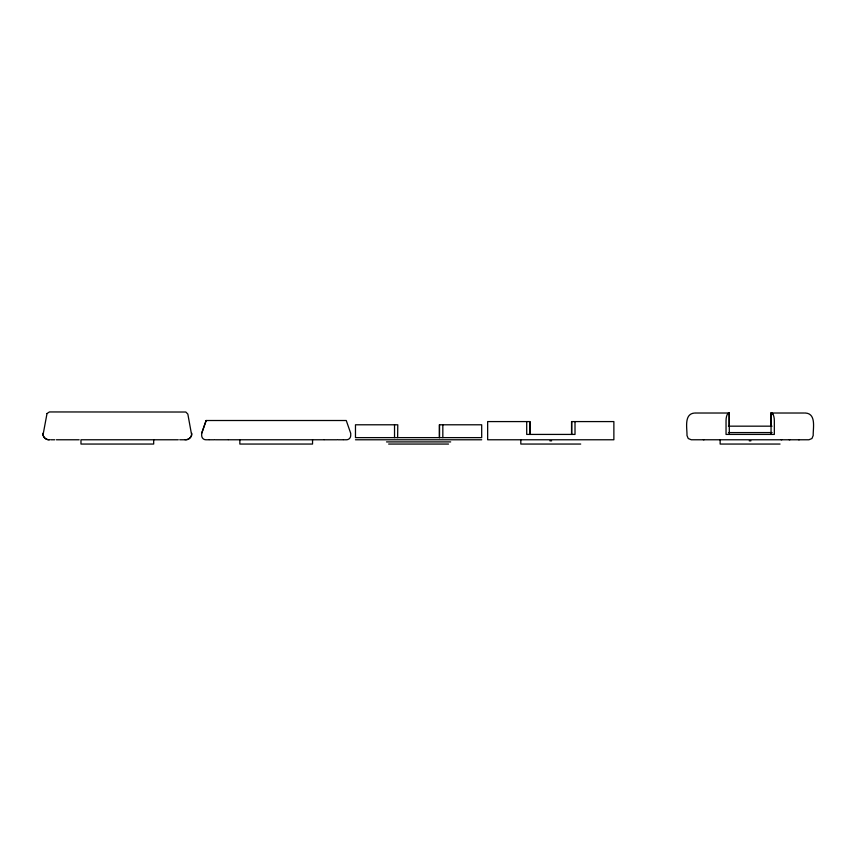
<?xml version="1.0" encoding="UTF-8"?>
<svg xmlns="http://www.w3.org/2000/svg" width="856" height="856" viewBox="0 0 856 856"><rect width="100%" height="100%" fill="white"/><g stroke="black" fill="none" stroke-linecap="round" stroke-linejoin="round"><path stroke-width="1.28" d="M47.016 413.544L49.391 411.95L185.838 412.025L187.839 414.09L191.648 435.009A6.42 6.206 -90 0 1 185.645 439.77L184.607 439.77M50.055 439.77L49.017 439.77A6.42 6.206 90 0 1 43.014 435.009L47.016 413.544M208.918 439.77L205.804 439.77A4.28 4.141 -90 0 1 201.674 435.49L201.674 433.35L206.136 420.51L346.252 420.51L350.725 433.35L350.725 435.49A4.28 4.141 -90 0 1 346.584 439.77L343.47 439.77M201.674 433.35L206.146 420.51M694.687 413.02C683.634 413.758 687.229 428.492 686.983 435.49L688.235 438.518L691.263 439.77L808.92 439.77L811.948 438.518L813.2 435.49C812.943 428.492 816.549 413.758 805.496 413.02M703.397 439.77L704.114 439.674M781.196 439.77L781.87 439.674M695.532 413.02L729.301 413.02L729.301 434.42M804.64 413.02L770.882 413.02L770.882 426.395M728.424 426.17L772.048 426.17M728.456 432.59L772.069 432.569M51.06 439.77L54.763 439.77M56.357 439.77L79.159 439.77M154.251 439.77L178.305 439.77M179.728 439.77L184.168 439.77M209.378 439.77L214.407 439.77M215.231 439.77L228.06 439.77M228.456 439.77L323.932 439.77M324.328 439.77L337.168 439.77M337.992 439.77L343.021 439.77M355.475 439.77L481.693 439.77M549.905 440.84L551.617 440.84M749.235 440.84L750.937 440.84M386.495 441.91L450.673 441.91M388.635 444.05L448.533 444.05M580.71 444.05L520.812 444.05L520.812 439.77M780.041 444.05L720.142 444.05L720.142 439.77M798.541 439.674L799.204 439.77M789.072 439.674L789.842 439.77M771.053 413.02L771.053 434.42M729.13 413.02L729.13 426.395M575.007 421.58L575.007 434.42L526.707 434.42L526.707 421.58M571.722 421.58L571.722 434.42M571.551 434.42L571.551 421.58L613.87 421.58L613.87 439.77L487.653 439.77L487.653 421.58L529.971 421.58L529.971 434.42M529.8 421.58L529.8 434.42M442.83 424.79L442.83 437.63M439.535 424.79L439.535 437.63M439.374 437.63L439.374 424.79L481.693 424.79L481.693 437.63L355.475 437.63L355.475 424.79L397.783 424.79L397.623 437.63M394.53 424.79L394.53 437.63M312.547 439.77L312.547 444.05L239.851 444.05L239.851 439.77M728.97 413.031A7.704 2.932 -90 0 0 726.038 420.724L726.038 434.42L774.338 434.42L774.338 420.724A7.704 2.964 -90 0 0 771.374 413.031M771.213 413.031A7.704 2.932 -90 0 1 772.679 414.058M49.017 439.77A6.42 6.217 -90 0 1 42.8 433.35M191.862 433.35A6.42 6.217 -90 0 1 185.645 439.77M153.684 439.77L80.978 439.77L80.978 444.05L153.684 444.05L153.684 439.77"/></g></svg>
